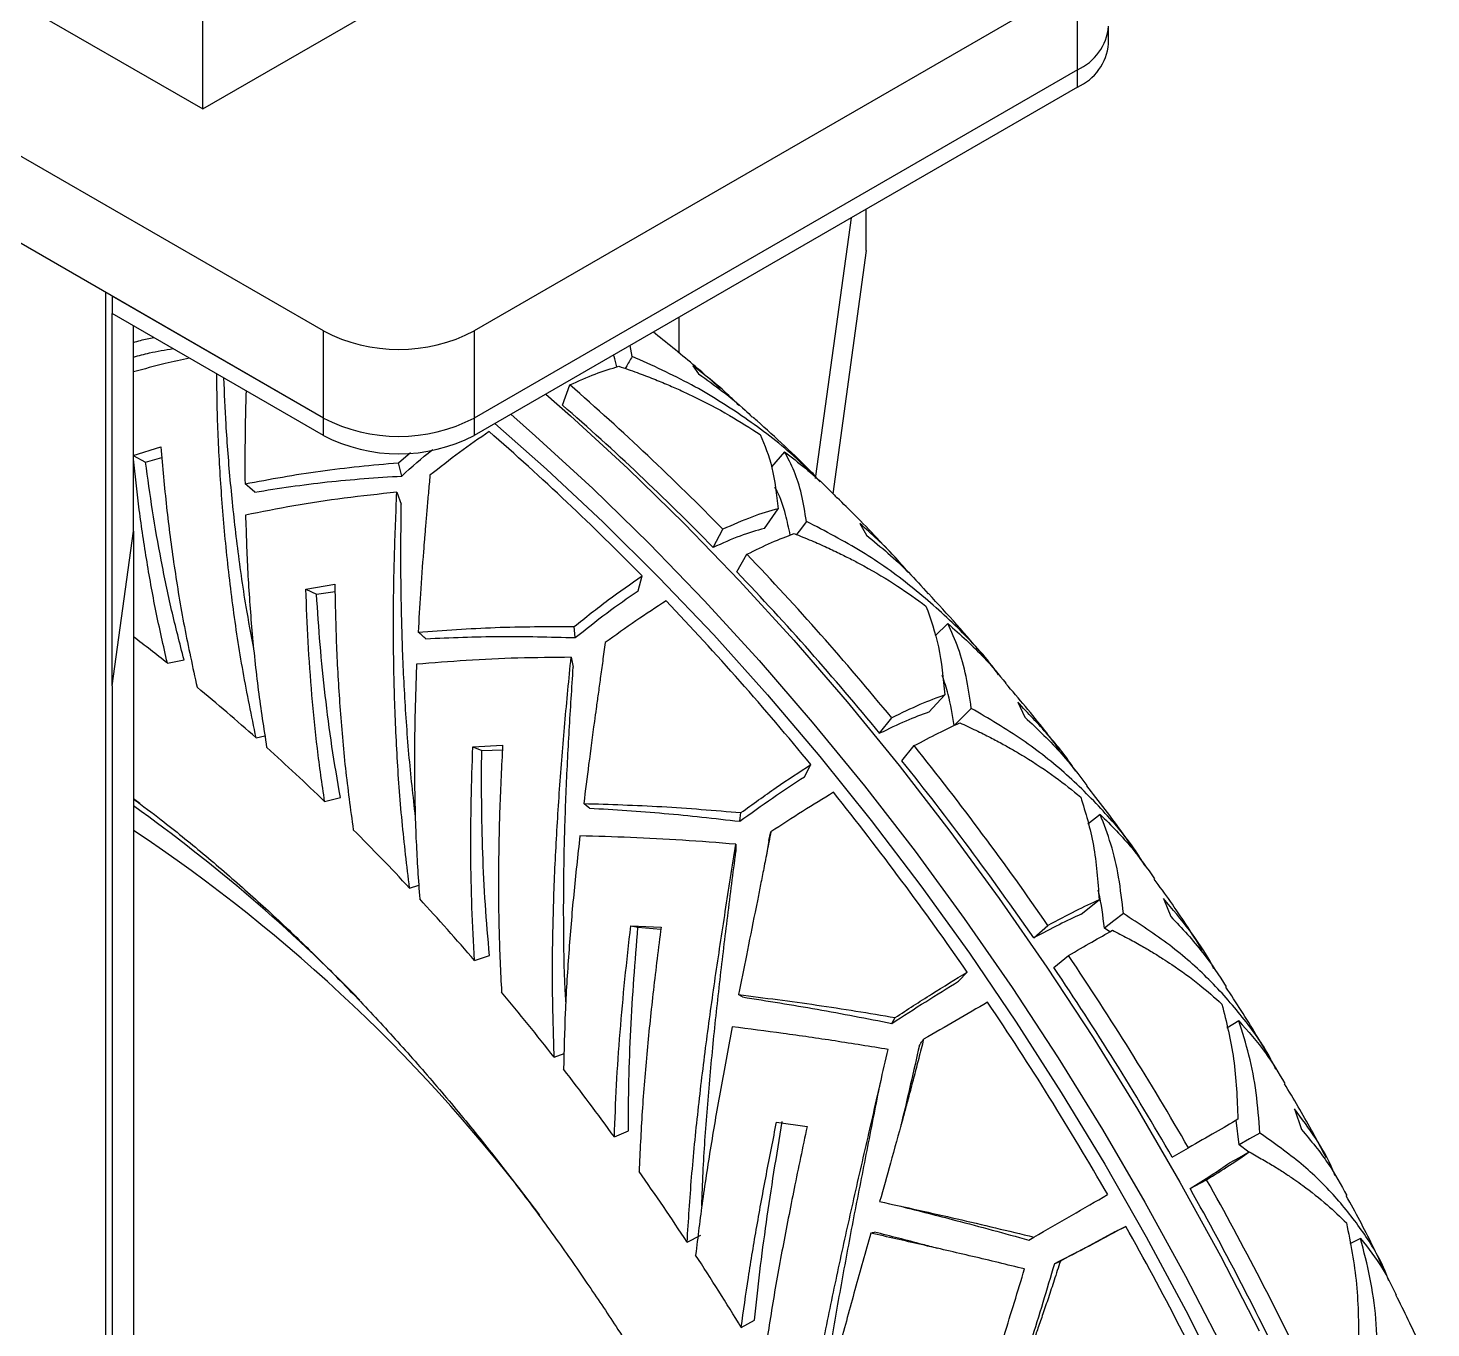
# Model space of a CAD drawing. Header units: millimetres. Extents: x 0 to 597, y 0 to 420.
# Drawn here: x 216.45 to 225.22, y 87.38 to 95.5 of the extents above; entities that cross this region are included whole.
import ezdxf

# ---------------------------------------------------------------- set-up
doc = ezdxf.new("R2010")
doc.units = ezdxf.units.MM

msp = doc.modelspace()

# ---------------------------------------------------------------- linework, layer by layer
at = {"color": 7, "linetype": 'Continuous', "lineweight": 25}
for p, q in [((217.5439, 94.9965), (217.5439, 99.3513)), ((218.2981, 93.6086), (212.0756, 97.2008)), ((214.4797, 96.7653), (217.5439, 94.9965)), ((217.5439, 94.9965), (220.608, 96.7653)), ((218.2981, 93.0642), (212.0756, 96.6564)), ((223.0122, 95.7856), (219.2409, 93.6086)), ((223.0122, 95.2413), (223.0122, 95.7856)), ((223.2074, 95.4045), (223.2074, 95.5134)), ((223.0122, 95.2413), (219.2409, 93.0642)), ((223.0122, 95.1324), (223.0122, 95.2413)), ((223.0122, 95.1324), (219.2409, 92.9553)), ((221.5978, 94.3159), (221.3751, 92.7013)), ((221.6922, 94.1111), (221.6922, 94.3704)), ((221.6922, 94.1111), (221.4825, 92.5907)), ((218.2981, 93.0642), (216.9782, 93.8262)), ((216.9782, 93.8262), (216.9782, 93.7173)), ((218.2981, 92.9553), (216.9782, 93.7173)), ((216.9782, 91.3897), (216.9782, 93.7173)), ((217.1115, 92.3564), (217.1115, 93.6403)), ((218.2981, 93.0642), (218.2981, 93.6086)), ((219.2409, 93.6086), (219.2409, 93.0642)), ((220.3613, 93.6021), (220.3749, 93.5921)), ((220.2289, 93.4493), (220.2155, 93.518)), ((220.6083, 93.391), (220.6445, 93.3397)), ((219.7923, 93.145), (219.839, 93.2711)), ((218.2981, 92.9553), (218.2981, 93.0642)), ((219.2409, 93.0642), (219.2409, 92.9553)), ((217.1089, 92.83), (217.2824, 92.8834)), ((217.1089, 92.83), (217.187, 92.7891)), ((217.187, 92.7891), (217.2886, 92.817)), ((218.767, 92.7849), (218.8423, 92.8492)), ((221.1812, 92.8529), (221.1003, 92.759)), ((218.7882, 92.7015), (218.767, 92.7849)), ((221.3738, 92.6918), (221.3731, 92.6869)), ((218.7575, 92.5998), (218.785, 92.5248)), ((221.0563, 92.3742), (221.142, 92.497)), ((216.9782, 91.3897), (217.1115, 92.3564)), ((217.1115, 92.3564), (217.1115, 84.5465)), ((220.7354, 92.2551), (220.7957, 92.3684)), ((221.6522, 92.4046), (221.6937, 92.3322)), ((220.8838, 92.1015), (220.9462, 92.2126)), ((218.1888, 91.9942), (218.3697, 92.0264)), ((220.2656, 91.9839), (220.2904, 92.0767)), ((218.1888, 91.9942), (218.2555, 91.9622)), ((218.2555, 91.9622), (218.371, 91.979)), ((219.8731, 91.6911), (219.8667, 91.7607)), ((222.2022, 91.7794), (222.1221, 91.703)), ((219.8469, 91.5681), (219.8603, 91.5066)), ((217.323, 91.5314), (217.4272, 91.5525)), ((216.9782, 91.3897), (216.9782, 83.5799)), ((222.0843, 91.2259), (222.1841, 91.3331)), ((222.6396, 91.2867), (222.6842, 91.1939)), ((221.7761, 91.0928), (221.8513, 91.1894)), ((217.8775, 91.0644), (217.9331, 91.0776)), ((219.2326, 91.0078), (219.4189, 91.019)), ((219.2326, 91.0078), (219.2883, 90.9862)), ((219.2883, 90.9862), (219.4176, 90.9899)), ((221.9149, 90.9216), (221.9921, 91.0157)), ((221.3063, 90.8216), (221.346, 90.8977)), ((218.306, 90.6665), (218.4045, 90.6926)), ((217.1498, 90.655), (217.1115, 90.6837)), ((220.9011, 90.5429), (220.9087, 90.5969)), ((223.1549, 90.5859), (223.0773, 90.5256)), ((220.8773, 90.3993), (220.8771, 90.3531)), ((221.0823, 90.4221), (221.0661, 90.3232)), ((218.8374, 90.1251), (218.8951, 90.1429)), ((223.0356, 89.9623), (223.1482, 90.0523)), ((223.5513, 90.0592), (223.5968, 89.9469)), ((220.22, 89.89), (220.4094, 89.8807)), ((220.22, 89.89), (220.2652, 89.8802)), ((220.2652, 89.8802), (220.408, 89.8687)), ((222.739, 89.8136), (222.828, 89.8918)), ((223.2141, 89.8515), (223.1811, 89.8751)), ((219.2436, 89.6726), (219.3366, 89.7046)), ((222.8654, 89.6281), (222.9563, 89.7037)), ((222.2691, 89.5424), (222.3227, 89.6001)), ((221.8523, 89.2792), (221.8729, 89.3161)), ((224.0207, 89.2957), (223.9475, 89.25)), ((219.7415, 89.0675), (219.803, 89.0917)), ((224.0233, 88.5207), (224.0055, 88.6735)), ((224.3697, 88.7459), (224.4138, 88.6155)), ((220.1176, 88.5693), (220.2054, 88.6076)), ((221.1318, 88.6624), (221.322, 88.6337)), ((223.6053, 88.4425), (223.7068, 88.501)), ((224.0836, 88.4734), (224.0233, 88.5207)), ((223.717, 88.2463), (223.8201, 88.302)), ((223.2472, 87.9751), (223.3148, 88.0103)), ((220.5723, 87.9121), (220.6576, 87.9543)), ((222.7082, 87.9247), (222.7403, 87.9431)), ((224.7829, 87.9339), (224.7157, 87.9011)), ((220.9108, 87.3779), (220.9941, 87.4232))]:
    msp.add_line(p, q, dxfattribs=at)
at = {"color": 8, "linetype": 'Continuous', "lineweight": 25}
for p, q in [((216.9391, 82.9406), (216.9391, 93.8487)), ((220.5218, 93.4697), (220.5218, 93.6948))]:
    msp.add_line(p, q, dxfattribs=at)
at = {"color": 7, "linetype": 'Continuous', "lineweight": 25, "flags": 128}
for points in [[(219.688, 93.2134), (219.8431, 93.0771), (220.2007, 92.7488), (220.5532, 92.4051), (220.8999, 92.0467), (221.2402, 91.6744), (221.5734, 91.2889), (221.8988, 90.8909), (222.2158, 90.4812), (222.5237, 90.0607), (222.822, 89.6302), (223.11, 89.1905), (223.3871, 88.7425), (223.6529, 88.2872), (223.9068, 87.8253), (224.1482, 87.3579)], [(219.4695, 93.0873), (219.6246, 92.951), (219.9822, 92.6227), (220.3347, 92.279), (220.6814, 91.9206), (221.0218, 91.5483), (221.355, 91.1628), (221.6804, 90.7648), (221.9973, 90.3551), (222.3053, 89.9346), (222.6035, 89.5041), (222.8915, 89.0644), (223.1686, 88.6164), (223.4344, 88.161), (223.6883, 87.6992), (223.9297, 87.2317)], [(219.3698, 93.0297), (219.6942, 92.744), (220.0477, 92.4136), (220.396, 92.068), (220.7384, 91.708), (221.0741, 91.3343), (221.4024, 90.9476), (221.7228, 90.5487), (222.0345, 90.1384), (222.3369, 89.7175), (222.6295, 89.2869), (222.9117, 88.8474), (223.1828, 88.4), (223.4423, 87.9455), (223.6897, 87.4849), (223.9245, 87.019)], [(217.8695, 92.6012), (217.8389, 92.6271), (217.8083, 92.653)], [(221.3184, 92.4175), (221.272, 92.3562), (221.2564, 92.3356)], [(222.3487, 91.2488), (222.2956, 91.1951), (222.2424, 91.1413)], [(219.9627, 90.6251), (219.9443, 90.6395), (219.9259, 90.6538)], [(221.0823, 90.4221), (221.089, 90.4495), (221.0957, 90.4769)], [(223.2999, 89.9658), (223.2405, 89.9204), (223.1811, 89.8751)], [(220.9196, 89.4444), (220.9068, 89.4519), (220.894, 89.4593)], [(224.1533, 88.5934), (224.0883, 88.557), (224.0233, 88.5207)], [(223.9637, 88.4076), (224.0253, 88.4414), (224.0869, 88.4753)], [(221.7205, 87.9678), (221.7323, 87.9713), (221.744, 87.9747)], [(222.8681, 87.7751), (222.887, 87.7843), (222.906, 87.7935)]]:
    msp.add_lwpolyline(points, dxfattribs=at)
at = {"color": 7, "linetype": 'Continuous', "lineweight": 25}
for centre, radius, start, end in [((222.8738, 95.5467), 0.3353, 294.37522, 354.30465), ((222.8738, 95.4378), 0.3353, 294.37522, 354.30465), ((218.7695, 94.5183), 1.0247, 242.60899, 297.39101), ((209.1609, 80.9965), 16.2692, 44.3456, 48.9789), ((209.2698, 81.0489), 16.0324, 44.34438, 48.97952), ((218.7695, 93.974), 1.0247, 242.60899, 297.39101), ((208.6557, 80.7048), 16.2692, 44.3456, 48.9789), ((218.7695, 93.8651), 1.0247, 242.60899, 297.39101), ((207.7559, 79.6337), 18.2267, 39.34544, 43.6408), ((207.878, 79.6987), 17.9717, 39.34583, 43.64037), ((207.2506, 79.342), 18.2267, 39.34544, 43.6408), ((209.6225, 81.8466), 12.3731, 51.51158, 52.75221), ((209.063, 81.1651), 13.2548, 48.31761, 50.41695), ((208.4957, 80.5325), 14.1046, 45.92948, 47.94423), ((206.6591, 78.7387), 19.6424, 34.59738, 38.68397), ((206.7975, 78.8174), 19.3662, 34.59742, 38.68355), ((206.1538, 78.447), 19.6424, 34.59738, 38.68397), ((210.9637, 82.0374), 10.5725, 44.32677, 54.44436), ((211.3765, 81.8874), 10.3358, 36.8087, 56.29788), ((207.7814, 79.8068), 15.1229, 43.02373, 44.94681), ((207.2574, 79.3209), 15.8375, 40.81521, 42.68005), ((206.0577, 78.3232), 20.3735, 29.97073, 33.95834), ((206.2091, 78.4108), 20.0814, 29.97023, 33.95852), ((206.6637, 78.816), 16.6169, 38.09244, 39.8984), ((205.5524, 78.0315), 20.3735, 29.97073, 33.95834), ((206.3032, 78.5343), 17.0745, 35.99513, 37.76985), ((205.9215, 78.2598), 17.5447, 33.378, 35.12022), ((206.2652, 78.4374), 20.0195, 25.3418, 29.33851), ((206.1148, 78.3507), 20.3102, 25.34191, 29.33811), ((205.6095, 78.059), 20.3102, 25.34191, 29.33811), ((205.721, 78.1285), 17.7843, 31.33815, 33.06376)]:
    msp.add_arc(centre, radius, start, end, dxfattribs=at)
for points, knots in [([(220.7804, 93.2483), (220.7285, 93.2948), (220.5946, 93.4144), (220.4577, 93.5238), (220.3738, 93.5907)], [0, 0, 0, 0, 0.387835, 1, 1, 1, 1]), ([(217.1115, 93.5371), (217.1258, 93.5415), (217.1666, 93.5538), (217.2101, 93.5619), (217.2384, 93.5671)], [0, 0, 0, 0, 0.351357, 1, 1, 1, 1]), ([(217.1115, 93.4453), (217.1444, 93.4544), (217.2238, 93.4762), (217.3085, 93.4899), (217.3582, 93.4979)], [0, 0, 0, 0, 0.413962, 1, 1, 1, 1]), ([(217.4619, 93.438), (217.4108, 93.4275), (217.2913, 93.4029), (217.177, 93.3705), (217.1115, 93.352)], [0, 0, 0, 0, 0.4275755, 1, 1, 1, 1]), ([(220.1326, 93.3834), (220.128, 93.4066), (220.1225, 93.434), (220.1136, 93.4551), (220.1122, 93.4583)], [0, 0, 0, 0, 0.847003, 1, 1, 1, 1]), ([(220.2289, 93.4493), (220.2158, 93.4266), (220.2013, 93.4014), (220.1868, 93.3762), (220.1854, 93.3738)], [0, 0, 0, 0, 0.902799, 1, 1, 1, 1]), ([(221.4045, 92.6661), (221.3496, 92.7211), (221.2045, 92.8664), (220.9354, 93.0696), (220.601, 93.2815), (220.3542, 93.3928), (220.2289, 93.4493)], [0, 0, 0, 0, 0.1664525, 0.4396099, 0.7153809, 1, 1, 1, 1]), ([(217.8775, 91.0644), (217.8491, 91.2025), (217.7923, 91.4794), (217.7298, 91.8959), (217.6825, 92.3068), (217.6517, 92.7075), (217.6349, 93.0546), (217.6329, 93.2583), (217.6321, 93.3398)], [0, 0, 0, 0, 0.1767049, 0.3544432, 0.5312387, 0.705896, 0.8822297, 1, 1, 1, 1]), ([(219.839, 93.2711), (219.893, 93.2952), (220.0007, 93.3436), (220.0972, 93.3729), (220.1454, 93.3876)], [0, 0, 0, 0, 0.500352, 1, 1, 1, 1]), ([(220.1454, 93.3876), (220.1837, 93.3747), (220.2569, 93.3499), (220.3599, 93.3106), (220.452, 93.2727), (220.5337, 93.2366), (220.663, 93.1758), (220.8309, 93.0881), (220.9663, 93.0012), (221.03, 92.9603)], [0, 0, 0, 0, 0.120104, 0.230139, 0.330171, 0.420244, 0.5004, 0.764717, 1, 1, 1, 1]), ([(220.8963, 93.1432), (220.8803, 93.1594), (220.7913, 93.2492), (220.6908, 93.3271), (220.6083, 93.391)], [0, 0, 0, 0, 0.180342, 1, 1, 1, 1]), ([(220.6445, 93.3397), (220.7449, 93.268), (220.8623, 93.1841), (220.9648, 93.0846), (220.9797, 93.0701)], [0, 0, 0, 0, 0.854652, 1, 1, 1, 1]), ([(217.8635, 91.6235), (217.8471, 91.7101), (217.8057, 91.9289), (217.7579, 92.2751), (217.7164, 92.6574), (217.6892, 93.007), (217.6801, 93.2189), (217.6759, 93.3145)], [0, 0, 0, 0, 0.147083, 0.371572, 0.593069, 0.816406, 1, 1, 1, 1]), ([(217.8149, 93.2343), (217.8147, 93.228), (217.8136, 93.197), (217.8107, 93.0824), (217.8073, 92.8969), (217.808, 92.731), (217.8083, 92.653)], [0, 0, 0, 0, 0.03396, 0.167521, 0.607968, 1, 1, 1, 1]), ([(221.3795, 92.6968), (221.3707, 92.7056), (221.2493, 92.8268), (221.1164, 92.9525), (220.9905, 93.0632), (220.981, 93.0715)], [0, 0, 0, 0, 0.06762, 0.930138, 1, 1, 1, 1]), ([(219.3338, 92.9794), (219.2726, 92.9371), (219.1503, 92.8526), (219.0264, 92.7548), (218.9645, 92.7059)], [0, 0, 0, 0, 0.500383, 1, 1, 1, 1]), ([(217.2824, 92.8834), (217.2931, 92.7586), (217.3142, 92.514), (217.3639, 92.137), (217.4258, 91.7598), (217.4812, 91.507), (217.5089, 91.3807)], [0, 0, 0, 0, 0.255317, 0.500298, 0.750158, 1, 1, 1, 1]), ([(221.03, 92.9603), (221.0569, 92.8952), (221.1107, 92.7648), (221.1316, 92.5863), (221.142, 92.497)], [0, 0, 0, 0, 0.499575, 1, 1, 1, 1]), ([(217.323, 91.5314), (217.2982, 91.6403), (217.2487, 91.8581), (217.1907, 92.1855), (217.1437, 92.5032), (217.122, 92.7082), (217.1115, 92.8068)], [0, 0, 0, 0, 0.254514, 0.509001, 0.763778, 1, 1, 1, 1]), ([(218.7882, 92.7015), (218.8508, 92.7583), (218.9156, 92.8169), (218.981, 92.8661), (218.9831, 92.8677)], [0, 0, 0, 0, 0.967143, 1, 1, 1, 1]), ([(221.3184, 92.4175), (221.309, 92.4754), (221.2903, 92.59), (221.2445, 92.7347), (221.2022, 92.8137), (221.1812, 92.8529)], [0, 0, 0, 0, 0.339377, 0.672328, 1, 1, 1, 1]), ([(221.1812, 92.8529), (221.2691, 92.7849), (221.3855, 92.6949), (221.4854, 92.5895), (221.5098, 92.5638)], [0, 0, 0, 0, 0.7554308, 1, 1, 1, 1]), ([(217.4272, 91.5525), (217.4004, 91.6563), (217.347, 91.8637), (217.2827, 92.1756), (217.228, 92.4855), (217.2007, 92.6879), (217.187, 92.7891)], [0, 0, 0, 0, 0.250006, 0.499999, 0.75018, 1, 1, 1, 1]), ([(217.8083, 92.653), (217.9641, 92.6818), (218.2759, 92.7396), (218.6032, 92.7698), (218.767, 92.7849)], [0, 0, 0, 0, 0.499574, 1, 1, 1, 1]), ([(218.9645, 92.7059), (218.9612, 92.6689), (218.9548, 92.5981), (218.9457, 92.4942), (218.9376, 92.3984), (218.9304, 92.3111), (218.9192, 92.1692), (218.9051, 91.9763), (218.8953, 91.8057), (218.8906, 91.7253)], [0, 0, 0, 0, 0.120104, 0.230139, 0.330171, 0.420244, 0.5004, 0.764726, 1, 1, 1, 1]), ([(217.8695, 92.6012), (218.019, 92.6244), (218.318, 92.6709), (218.6314, 92.6913), (218.7882, 92.7015)], [0, 0, 0, 0, 0.500011, 1, 1, 1, 1]), ([(221.217, 92.332), (221.2078, 92.3758), (221.1868, 92.475), (221.1536, 92.5733), (221.1262, 92.6234), (221.121, 92.6329)], [0, 0, 0, 0, 0.390502, 0.884893, 1, 1, 1, 1]), ([(218.7575, 92.5998), (218.6475, 92.5885), (218.4297, 92.5659), (218.1133, 92.5172), (217.9117, 92.4774), (217.8116, 92.4577)], [0, 0, 0, 0, 0.339381, 0.672331, 1, 1, 1, 1]), ([(218.8374, 90.1251), (218.8206, 90.2644), (218.7869, 90.5439), (218.7565, 90.9671), (218.7392, 91.3869), (218.735, 91.7996), (218.7409, 92.2076), (218.7519, 92.4677), (218.7575, 92.5998)], [0, 0, 0, 0, 0.16604, 0.333056, 0.499181, 0.663302, 0.828993, 1, 1, 1, 1]), ([(221.8941, 92.1694), (221.8041, 92.2664), (221.6784, 92.4019), (221.5483, 92.5291), (221.5113, 92.5652)], [0, 0, 0, 0, 0.715812, 1, 1, 1, 1]), ([(217.8116, 92.4577), (217.8155, 92.3385), (217.8232, 92.1007), (217.8499, 91.7335), (217.8876, 91.3671), (217.9252, 91.1241), (217.9437, 91.0051)], [0, 0, 0, 0, 0.250635, 0.50017, 0.755307, 1, 1, 1, 1]), ([(218.8743, 90.5687), (218.8597, 90.7001), (218.8302, 90.9663), (218.8034, 91.3647), (218.7875, 91.7597), (218.7815, 92.1499), (218.7838, 92.3986), (218.785, 92.5248)], [0, 0, 0, 0, 0.195838, 0.396537, 0.59456, 0.794226, 1, 1, 1, 1]), ([(221.142, 92.497), (221.0883, 92.4817), (220.9804, 92.4511), (220.8574, 92.396), (220.7957, 92.3684)], [0, 0, 0, 0, 0.49825, 1, 1, 1, 1]), ([(221.0563, 92.3742), (221.0064, 92.36), (220.9065, 92.3317), (220.7925, 92.2807), (220.7354, 92.2551)], [0, 0, 0, 0, 0.49867, 1, 1, 1, 1]), ([(222.52, 91.4581), (222.5105, 91.4715), (222.4307, 91.5839), (222.2499, 91.7716), (221.9756, 92.017), (221.667, 92.236), (221.4358, 92.3564), (221.3184, 92.4175)], [0, 0, 0, 0, 0.032397, 0.273415, 0.511517, 0.751907, 1, 1, 1, 1]), ([(221.9544, 92.1012), (221.9259, 92.1347), (221.8335, 92.243), (221.7262, 92.3386), (221.6522, 92.4046)], [0, 0, 0, 0, 0.3092325, 1, 1, 1, 1]), ([(220.9462, 92.2126), (220.9988, 92.2383), (221.104, 92.2895), (221.1955, 92.3243), (221.2413, 92.3417)], [0, 0, 0, 0, 0.500355, 1, 1, 1, 1]), ([(221.2413, 92.3417), (221.2775, 92.3272), (221.3471, 92.2995), (221.4442, 92.2565), (221.5308, 92.2154), (221.6072, 92.1768), (221.7279, 92.1122), (221.8835, 92.0201), (222.0071, 91.9309), (222.0653, 91.8888)], [0, 0, 0, 0, 0.120103, 0.230137, 0.330168, 0.420242, 0.500396, 0.764717, 1, 1, 1, 1]), ([(221.6937, 92.3322), (221.7841, 92.2574), (221.9222, 92.1432), (222.0391, 92.0105), (222.0795, 91.9647)], [0, 0, 0, 0, 0.654723, 1, 1, 1, 1]), ([(218.3697, 92.0264), (218.3723, 91.8975), (218.3773, 91.6449), (218.3998, 91.2588), (218.4329, 90.8743), (218.4676, 90.6183), (218.4849, 90.4903)], [0, 0, 0, 0, 0.255317, 0.500296, 0.750158, 1, 1, 1, 1]), ([(219.8667, 91.7607), (219.9375, 91.8174), (220.0797, 91.9311), (220.22, 92.0281), (220.2904, 92.0767)], [0, 0, 0, 0, 0.49825, 1, 1, 1, 1]), ([(218.306, 90.6665), (218.2902, 90.7769), (218.2584, 90.9979), (218.2254, 91.3319), (218.2011, 91.6653), (218.1929, 91.8846), (218.1888, 91.9942)], [0, 0, 0, 0, 0.249913, 0.499812, 0.74999, 1, 1, 1, 1]), ([(218.4045, 90.6926), (218.3861, 90.7983), (218.3494, 91.0097), (218.3087, 91.3292), (218.2763, 91.6478), (218.2624, 91.8575), (218.2555, 91.9622)], [0, 0, 0, 0, 0.250003, 0.499996, 0.750183, 1, 1, 1, 1]), ([(219.8731, 91.6911), (219.9388, 91.7437), (220.0705, 91.849), (220.2004, 91.9388), (220.2656, 91.9839)], [0, 0, 0, 0, 0.498684, 1, 1, 1, 1]), ([(220.4409, 91.9209), (220.3784, 91.8801), (220.2535, 91.7985), (220.1247, 91.7061), (220.0603, 91.66)], [0, 0, 0, 0, 0.5003856, 1, 1, 1, 1]), ([(222.4486, 91.5489), (222.4429, 91.5559), (222.3249, 91.7011), (222.2001, 91.837), (222.0813, 91.9664)], [0, 0, 0, 0, 0.04826, 1, 1, 1, 1]), ([(222.0653, 91.8888), (222.0945, 91.8071), (222.1531, 91.6434), (222.1738, 91.4366), (222.1841, 91.3331)], [0, 0, 0, 0, 0.499575, 1, 1, 1, 1]), ([(218.8906, 91.7253), (219.0506, 91.737), (219.3708, 91.7604), (219.7013, 91.7606), (219.8667, 91.7607)], [0, 0, 0, 0, 0.499575, 1, 1, 1, 1]), ([(222.3487, 91.2488), (222.3391, 91.3165), (222.3201, 91.4507), (222.2711, 91.6273), (222.225, 91.729), (222.2022, 91.7794)], [0, 0, 0, 0, 0.339378, 0.672334, 1, 1, 1, 1]), ([(222.2022, 91.7794), (222.2804, 91.71), (222.4116, 91.5938), (222.5203, 91.4602), (222.5641, 91.4063)], [0, 0, 0, 0, 0.596439, 1, 1, 1, 1]), ([(218.9393, 91.6843), (218.9312, 91.6911), (218.915, 91.7048), (218.8988, 91.7185), (218.8906, 91.7253)], [0, 0, 0, 0, 0.499996, 1, 1, 1, 1]), ([(218.9393, 91.6843), (219.0926, 91.6909), (219.399, 91.7041), (219.7151, 91.6954), (219.8731, 91.6911)], [0, 0, 0, 0, 0.500016, 1, 1, 1, 1]), ([(220.0603, 91.66), (220.055, 91.6215), (220.0449, 91.5478), (220.03, 91.4401), (220.0164, 91.3412), (220.004, 91.2513), (219.9841, 91.1055), (219.9577, 90.9084), (219.9361, 90.7353), (219.9259, 90.6538)], [0, 0, 0, 0, 0.120103, 0.230137, 0.330168, 0.420242, 0.500396, 0.764726, 1, 1, 1, 1]), ([(219.8469, 91.5681), (219.7357, 91.5671), (219.5152, 91.5652), (219.1919, 91.5498), (218.9841, 91.5332), (218.881, 91.525)], [0, 0, 0, 0, 0.339377, 0.672328, 1, 1, 1, 1]), ([(219.7415, 89.0675), (219.7371, 89.2056), (219.7282, 89.4827), (219.7328, 89.9056), (219.7482, 90.3277), (219.7739, 90.7459), (219.8073, 91.1624), (219.8336, 91.4315), (219.8469, 91.5681)], [0, 0, 0, 0, 0.166041, 0.333057, 0.499184, 0.663302, 0.828996, 1, 1, 1, 1]), ([(218.881, 91.525), (218.8766, 91.4033), (218.8679, 91.1604), (218.8668, 90.7886), (218.8753, 90.4195), (218.8922, 90.1763), (218.9004, 90.0572)], [0, 0, 0, 0, 0.250632, 0.500165, 0.755313, 1, 1, 1, 1]), ([(219.8143, 89.4146), (219.8126, 89.4443), (219.803, 89.6082), (219.7994, 89.9107), (219.8017, 90.3163), (219.8147, 90.718), (219.8346, 91.1175), (219.8516, 91.3756), (219.8603, 91.5066)], [0, 0, 0, 0, 0.042496, 0.234701, 0.425698, 0.614156, 0.804174, 1, 1, 1, 1]), ([(222.2424, 91.1413), (222.2313, 91.2082), (222.2128, 91.3195), (222.1806, 91.4156), (222.1678, 91.4539)], [0, 0, 0, 0, 0.601239, 1, 1, 1, 1]), ([(222.9038, 90.9851), (222.8723, 91.0273), (222.7633, 91.1732), (222.6465, 91.3091), (222.5634, 91.4057)], [0, 0, 0, 0, 0.289102, 1, 1, 1, 1]), ([(222.1841, 91.3331), (222.1333, 91.3145), (222.0315, 91.2772), (221.9115, 91.2187), (221.8513, 91.1894)], [0, 0, 0, 0, 0.498246, 1, 1, 1, 1]), ([(222.0843, 91.2259), (222.0373, 91.2087), (221.943, 91.1741), (221.8318, 91.1199), (221.7761, 91.0928)], [0, 0, 0, 0, 0.498671, 1, 1, 1, 1]), ([(223.4358, 90.2628), (223.4234, 90.2837), (223.3532, 90.4013), (223.1917, 90.5941), (222.9497, 90.838), (222.6712, 91.0595), (222.4574, 91.185), (222.3487, 91.2488)], [0, 0, 0, 0, 0.050895, 0.287298, 0.520854, 0.756647, 1, 1, 1, 1]), ([(223.0004, 90.856), (222.9987, 90.8587), (222.949, 90.9394), (222.8317, 91.0858), (222.7036, 91.2198), (222.6396, 91.2867)], [0, 0, 0, 0, 0.017251, 0.508766, 1, 1, 1, 1]), ([(221.9921, 91.0157), (222.0435, 91.0429), (222.1462, 91.0973), (222.2332, 91.1382), (222.2766, 91.1586)], [0, 0, 0, 0, 0.5003542, 1, 1, 1, 1]), ([(222.2766, 91.1586), (222.3107, 91.1432), (222.3758, 91.1135), (222.4663, 91.0681), (222.5467, 91.0253), (222.6173, 90.9854), (222.7283, 90.919), (222.8703, 90.8254), (222.9812, 90.7363), (223.0334, 90.6944)], [0, 0, 0, 0, 0.120104, 0.230137, 0.33017, 0.42024, 0.500398, 0.764723, 1, 1, 1, 1]), ([(222.6842, 91.1939), (222.7643, 91.1186), (222.9062, 90.985), (223.0217, 90.8325), (223.0721, 90.766)], [0, 0, 0, 0, 0.56387, 1, 1, 1, 1]), ([(219.2436, 89.6726), (219.2374, 89.7828), (219.2248, 90.0031), (219.2192, 90.3381), (219.2209, 90.674), (219.2287, 90.8966), (219.2326, 91.0078)], [0, 0, 0, 0, 0.249919, 0.499811, 0.749984, 1, 1, 1, 1]), ([(219.3366, 89.7046), (219.3273, 89.8104), (219.3088, 90.0222), (219.294, 90.3438), (219.2864, 90.6661), (219.2876, 90.8796), (219.2883, 90.9862)], [0, 0, 0, 0, 0.250001, 0.500006, 0.750176, 1, 1, 1, 1]), ([(219.4189, 91.019), (219.4123, 90.8879), (219.3993, 90.6311), (219.3918, 90.2421), (219.3936, 89.8567), (219.4058, 89.6019), (219.412, 89.4746)], [0, 0, 0, 0, 0.255318, 0.500302, 0.750163, 1, 1, 1, 1]), ([(220.9087, 90.5969), (220.9826, 90.6502), (221.1308, 90.7572), (221.2741, 90.8508), (221.346, 90.8977)], [0, 0, 0, 0, 0.498246, 1, 1, 1, 1]), ([(220.9011, 90.5429), (220.9696, 90.5923), (221.1069, 90.6915), (221.2397, 90.7781), (221.3063, 90.8216)], [0, 0, 0, 0, 0.498685, 1, 1, 1, 1]), ([(221.4868, 90.724), (221.4231, 90.6848), (221.2958, 90.6064), (221.1624, 90.52), (221.0957, 90.4769)], [0, 0, 0, 0, 0.500385, 1, 1, 1, 1]), ([(223.0334, 90.6944), (223.0631, 90.5968), (223.1227, 90.4014), (223.1397, 90.1688), (223.1482, 90.0523)], [0, 0, 0, 0, 0.499576, 1, 1, 1, 1]), ([(223.3951, 90.3239), (223.3629, 90.3713), (223.2597, 90.5232), (223.1477, 90.6664), (223.0706, 90.7649)], [0, 0, 0, 0, 0.311729, 1, 1, 1, 1]), ([(217.1115, 90.6822), (217.1693, 90.6391), (217.3147, 90.5305), (217.5473, 90.3413), (217.8085, 90.1166), (218.0678, 89.8787), (218.3244, 89.6289), (218.5773, 89.3678), (218.8259, 89.0962), (219.0692, 88.8152), (219.306, 88.5263), (219.5347, 88.2316), (219.7525, 87.9356), (219.9537, 87.6474), (220.1228, 87.3931), (220.269, 87.1641), (220.4078, 86.9392), (220.5023, 86.7776), (220.5535, 86.6901)], [0, 0, 0, 0, 0.04561, 0.114877, 0.184231, 0.253649, 0.323098, 0.392531, 0.461888, 0.531076, 0.599941, 0.668207, 0.735287, 0.799666, 0.858205, 0.899688, 0.94565, 1, 1, 1, 1]), ([(219.9259, 90.6538), (220.0883, 90.6489), (220.4132, 90.6389), (220.7435, 90.6109), (220.9087, 90.5969)], [0, 0, 0, 0, 0.499575, 1, 1, 1, 1]), ([(219.9627, 90.6251), (220.1179, 90.6157), (220.4282, 90.5968), (220.7435, 90.5609), (220.9011, 90.5429)], [0, 0, 0, 0, 0.500016, 1, 1, 1, 1]), ([(223.2999, 89.9658), (223.2913, 90.0426), (223.2742, 90.1949), (223.2256, 90.4016), (223.1783, 90.5248), (223.1549, 90.5859)], [0, 0, 0, 0, 0.33938, 0.672333, 1, 1, 1, 1]), ([(223.1549, 90.5859), (223.2232, 90.5175), (223.3494, 90.3913), (223.449, 90.2486), (223.4947, 90.1832)], [0, 0, 0, 0, 0.541865, 1, 1, 1, 1]), ([(219.902, 90.4515), (219.8885, 90.3291), (219.8617, 90.0849), (219.8307, 89.7144), (219.8079, 89.3486), (219.8027, 89.1094), (219.8001, 88.9923)], [0, 0, 0, 0, 0.250638, 0.500163, 0.755314, 1, 1, 1, 1]), ([(220.8773, 90.3993), (220.7658, 90.4083), (220.545, 90.4259), (220.2184, 90.4423), (220.0069, 90.4484), (219.902, 90.4515)], [0, 0, 0, 0, 0.339378, 0.672334, 1, 1, 1, 1]), ([(221.0957, 90.4769), (221.0882, 90.4374), (221.0737, 90.3617), (221.0522, 90.2518), (221.0323, 90.1511), (221.0141, 90.0598), (220.9845, 89.9123), (220.9445, 89.7137), (220.9102, 89.5408), (220.894, 89.4593)], [0, 0, 0, 0, 0.120103, 0.230137, 0.33017, 0.42024, 0.500398, 0.764732, 1, 1, 1, 1]), ([(220.5723, 87.9121), (220.5809, 88.0467), (220.598, 88.3166), (220.6396, 88.7322), (220.69, 89.1498), (220.748, 89.567), (220.8115, 89.9859), (220.8551, 90.2601), (220.8773, 90.3993)], [0, 0, 0, 0, 0.166038, 0.333059, 0.499181, 0.663302, 0.828994, 1, 1, 1, 1]), ([(220.6644, 88.1376), (220.6667, 88.2072), (220.6732, 88.408), (220.6977, 88.7478), (220.7338, 89.1506), (220.7777, 89.5525), (220.8264, 89.9555), (220.8601, 90.2193), (220.8771, 90.3531)], [0, 0, 0, 0, 0.096205, 0.277623, 0.457911, 0.635796, 0.815155, 1, 1, 1, 1]), ([(223.7945, 89.7361), (223.7604, 89.7906), (223.6649, 89.9435), (223.5602, 90.0886), (223.4929, 90.182)], [0, 0, 0, 0, 0.356774, 1, 1, 1, 1]), ([(223.1811, 89.8751), (223.1722, 89.9515), (223.1626, 90.0338), (223.1432, 90.1075), (223.1418, 90.1127)], [0, 0, 0, 0, 0.929299, 1, 1, 1, 1]), ([(223.1482, 90.0523), (223.1003, 90.03), (223.004, 89.9852), (222.8868, 89.923), (222.828, 89.8918)], [0, 0, 0, 0, 0.498247, 1, 1, 1, 1]), ([(223.8651, 89.6214), (223.8601, 89.6312), (223.8176, 89.7157), (223.7161, 89.864), (223.6062, 89.9941), (223.5513, 90.0592)], [0, 0, 0, 0, 0.061701, 0.530985, 1, 1, 1, 1]), ([(223.0356, 89.9623), (222.9911, 89.9416), (222.9019, 89.9001), (222.7934, 89.8425), (222.739, 89.8136)], [0, 0, 0, 0, 0.498671, 1, 1, 1, 1]), ([(224.2532, 88.9914), (224.2415, 89.0154), (224.1851, 89.1315), (224.0479, 89.3207), (223.8399, 89.5569), (223.5937, 89.7746), (223.3988, 89.9014), (223.2999, 89.9658)], [0, 0, 0, 0, 0.061003, 0.294891, 0.525958, 0.75924, 1, 1, 1, 1]), ([(223.5968, 89.9469), (223.6662, 89.8733), (223.7963, 89.7353), (223.8965, 89.5801), (223.9433, 89.5076)], [0, 0, 0, 0, 0.532892, 1, 1, 1, 1]), ([(220.1176, 88.5693), (220.1214, 88.6772), (220.1292, 88.893), (220.1526, 89.2235), (220.1824, 89.5564), (220.2075, 89.7788), (220.22, 89.89)], [0, 0, 0, 0, 0.249915, 0.499815, 0.749981, 1, 1, 1, 1]), ([(220.2054, 88.6076), (220.2058, 88.7118), (220.2066, 88.9202), (220.2195, 89.2387), (220.2386, 89.5593), (220.2563, 89.7733), (220.2652, 89.8802)], [0, 0, 0, 0, 0.249999, 0.499999, 0.750181, 1, 1, 1, 1]), ([(220.4094, 89.8807), (220.3928, 89.7495), (220.3603, 89.4925), (220.3207, 89.1068), (220.2891, 88.7268), (220.2778, 88.4777), (220.2721, 88.3531)], [0, 0, 0, 0, 0.255318, 0.500297, 0.750155, 1, 1, 1, 1]), ([(222.9563, 89.7037), (223.0066, 89.7326), (223.1072, 89.7904), (223.19, 89.8378), (223.2314, 89.8614)], [0, 0, 0, 0, 0.500357, 1, 1, 1, 1]), ([(223.2314, 89.8614), (223.2629, 89.8454), (223.3232, 89.8149), (223.4064, 89.7688), (223.4799, 89.7256), (223.5442, 89.6855), (223.6448, 89.6194), (223.7723, 89.5272), (223.8696, 89.4408), (223.9154, 89.4001)], [0, 0, 0, 0, 0.120103, 0.230137, 0.330177, 0.420248, 0.500398, 0.764722, 1, 1, 1, 1]), ([(221.8729, 89.3161), (221.9495, 89.3657), (222.1033, 89.4653), (222.2494, 89.5551), (222.3227, 89.6001)], [0, 0, 0, 0, 0.498247, 1, 1, 1, 1]), ([(221.8523, 89.2792), (221.9234, 89.3252), (222.0659, 89.4175), (222.2013, 89.5007), (222.2691, 89.5424)], [0, 0, 0, 0, 0.498685, 1, 1, 1, 1]), ([(224.224, 89.0452), (224.1927, 89.1006), (224.1037, 89.2577), (224.0049, 89.4084), (223.9408, 89.506)], [0, 0, 0, 0, 0.352519, 1, 1, 1, 1]), ([(220.894, 89.4593), (221.0569, 89.4386), (221.3828, 89.397), (221.7094, 89.3431), (221.8729, 89.3161)], [0, 0, 0, 0, 0.499576, 1, 1, 1, 1]), ([(220.9196, 89.4444), (221.0749, 89.4198), (221.3856, 89.3706), (221.6968, 89.3097), (221.8523, 89.2792)], [0, 0, 0, 0, 0.500015, 1, 1, 1, 1]), ([(222.451, 89.412), (222.3862, 89.3744), (222.2567, 89.2994), (222.1192, 89.2196), (222.0505, 89.1797)], [0, 0, 0, 0, 0.500388, 1, 1, 1, 1]), ([(223.9154, 89.4001), (223.9438, 89.2879), (224.0007, 89.0632), (224.0107, 88.8074), (224.0157, 88.6794)], [0, 0, 0, 0, 0.499575, 1, 1, 1, 1]), ([(224.1533, 88.5934), (224.1468, 88.6785), (224.1341, 88.8469), (224.0895, 89.0812), (224.0435, 89.2246), (224.0207, 89.2957)], [0, 0, 0, 0, 0.3393798, 0.6723293, 1, 1, 1, 1]), ([(224.0207, 89.2957), (224.0789, 89.2303), (224.189, 89.1065), (224.2704, 88.9686), (224.3088, 88.9037)], [0, 0, 0, 0, 0.528745, 1, 1, 1, 1]), ([(220.8547, 89.258), (220.8316, 89.1368), (220.7854, 88.895), (220.7228, 88.5317), (220.6672, 88.1754), (220.6391, 87.9442), (220.6254, 87.8311)], [0, 0, 0, 0, 0.2506343, 0.5001741, 0.7553088, 1, 1, 1, 1]), ([(221.8284, 89.1163), (221.7179, 89.1343), (221.4991, 89.1701), (221.1729, 89.2166), (220.9602, 89.2443), (220.8547, 89.258)], [0, 0, 0, 0, 0.33938, 0.672333, 1, 1, 1, 1]), ([(221.3136, 86.6815), (221.3354, 86.8102), (221.3793, 87.0683), (221.4592, 87.4697), (221.5461, 87.8762), (221.6383, 88.286), (221.734, 88.701), (221.7966, 88.9764), (221.8284, 89.1163)], [0, 0, 0, 0, 0.166042, 0.333058, 0.499182, 0.663302, 0.828995, 1, 1, 1, 1]), ([(222.0505, 89.1797), (222.0404, 89.1397), (222.0211, 89.0631), (221.9923, 88.9524), (221.9655, 88.8513), (221.941, 88.76), (221.901, 88.6128), (221.8464, 88.4155), (221.7986, 88.2453), (221.7761, 88.1651)], [0, 0, 0, 0, 0.120103, 0.230137, 0.330177, 0.420248, 0.500397, 0.764731, 1, 1, 1, 1]), ([(222.0241, 89.1425), (221.9883, 88.9815), (221.9506, 88.8118), (221.908, 88.6389), (221.9058, 88.63)], [0, 0, 0, 0, 0.948392, 1, 1, 1, 1]), ([(222.0241, 89.1425), (222.0285, 89.1487), (222.0373, 89.1611), (222.0461, 89.1735), (222.0505, 89.1797)], [0, 0, 0, 0, 0.499982, 1, 1, 1, 1]), ([(221.3977, 86.7538), (221.4135, 86.8714), (221.4462, 87.115), (221.5097, 87.4965), (221.5812, 87.8901), (221.6578, 88.286), (221.7238, 88.6172), (221.7624, 88.8142), (221.7753, 88.8804)], [0, 0, 0, 0, 0.1730871, 0.3583856, 0.5425258, 0.7242124, 0.9074097, 1, 1, 1, 1]), ([(221.7756, 88.8807), (221.7771, 88.8878), (221.78, 88.9022), (221.7833, 88.917), (221.7849, 88.9244)], [0, 0, 0, 0, 0.499845, 1, 1, 1, 1]), ([(224.5681, 88.4383), (224.538, 88.4965), (224.4563, 88.6541), (224.3644, 88.8063), (224.3065, 88.9023)], [0, 0, 0, 0, 0.369405, 1, 1, 1, 1]), ([(224.0157, 88.6794), (223.9702, 88.6531), (223.879, 88.6004), (223.7644, 88.5342), (223.7068, 88.501)], [0, 0, 0, 0, 0.498248, 1, 1, 1, 1]), ([(224.6239, 88.3265), (224.6193, 88.3383), (224.5876, 88.4198), (224.506, 88.5614), (224.4151, 88.6844), (224.3697, 88.7459)], [0, 0, 0, 0, 0.078311, 0.5393, 1, 1, 1, 1]), ([(220.9108, 87.3779), (220.9252, 87.4817), (220.9539, 87.6894), (221.0076, 88.0098), (221.0666, 88.3344), (221.1101, 88.5531), (221.1318, 88.6624)], [0, 0, 0, 0, 0.249917, 0.499814, 0.749981, 1, 1, 1, 1]), ([(220.9941, 87.4232), (221.0045, 87.5238), (221.0254, 87.7252), (221.0673, 88.0353), (221.1143, 88.349), (221.1497, 88.5601), (221.1673, 88.6656)], [0, 0, 0, 0, 0.250005, 0.499996, 0.750175, 1, 1, 1, 1]), ([(221.322, 88.6337), (221.2948, 88.5044), (221.2416, 88.2511), (221.1683, 87.875), (221.102, 87.5067), (221.0664, 87.2674), (221.0485, 87.1478)], [0, 0, 0, 0, 0.255314, 0.500297, 0.750159, 1, 1, 1, 1]), ([(224.9595, 87.6702), (224.9512, 87.6924), (224.9111, 87.7996), (224.8017, 87.9763), (224.6291, 88.1985), (224.4166, 88.4063), (224.242, 88.5304), (224.1533, 88.5934)], [0, 0, 0, 0, 0.061094, 0.294965, 0.526006, 0.759264, 1, 1, 1, 1]), ([(224.4138, 88.6155), (224.4721, 88.5457), (224.5816, 88.4148), (224.6597, 88.2699), (224.6962, 88.2022)], [0, 0, 0, 0, 0.5329531, 1, 1, 1, 1]), ([(223.8201, 88.302), (223.8695, 88.3327), (223.9681, 88.3941), (224.0473, 88.4482), (224.0869, 88.4753)], [0, 0, 0, 0, 0.500356, 1, 1, 1, 1]), ([(224.0869, 88.4753), (224.1157, 88.4594), (224.1708, 88.4289), (224.2462, 88.3836), (224.3124, 88.3414), (224.37, 88.3026), (224.4594, 88.2388), (224.5717, 88.1508), (224.655, 88.0696), (224.6943, 88.0314)], [0, 0, 0, 0, 0.120104, 0.230139, 0.330176, 0.420242, 0.500405, 0.764717, 1, 1, 1, 1]), ([(223.717, 88.2463), (223.7626, 88.2748), (223.8539, 88.3319), (223.9271, 88.3823), (223.9637, 88.4076)], [0, 0, 0, 0, 0.499992, 1, 1, 1, 1]), ([(221.7761, 88.1651), (221.9375, 88.1297), (222.2608, 88.0588), (222.5804, 87.9817), (222.7403, 87.9431)], [0, 0, 0, 0, 0.499575, 1, 1, 1, 1]), ([(222.7403, 87.9431), (222.8195, 87.9888), (222.9783, 88.0804), (223.1269, 88.1662), (223.2015, 88.2093)], [0, 0, 0, 0, 0.498248, 1, 1, 1, 1]), ([(224.9347, 87.7272), (224.9093, 87.7819), (224.835, 87.9421), (224.7497, 88.0981), (224.6935, 88.2008)], [0, 0, 0, 0, 0.341903, 1, 1, 1, 1]), ([(221.9075, 88.1356), (222.0224, 88.1067), (222.2909, 88.0391), (222.5563, 87.9663), (222.7082, 87.9247)], [0, 0, 0, 0, 0.427879, 1, 1, 1, 1]), ([(222.1374, 87.8724), (222.1062, 87.8807), (221.9747, 87.9153), (221.8438, 87.949), (221.744, 87.9747)], [0, 0, 0, 0, 0.237393, 1, 1, 1, 1]), ([(223.2472, 87.9751), (223.1863, 87.9421), (223.0644, 87.8761), (222.9335, 87.8088), (222.8681, 87.7751)], [0, 0, 0, 0, 0.499992, 1, 1, 1, 1]), ([(223.3148, 88.0103), (223.2491, 87.9745), (223.1176, 87.9031), (222.9765, 87.83), (222.906, 87.7935)], [0, 0, 0, 0, 0.500387, 1, 1, 1, 1]), ([(224.6943, 88.0314), (224.7195, 87.9059), (224.7699, 87.6548), (224.7697, 87.3791), (224.7696, 87.2411)], [0, 0, 0, 0, 0.4995757, 1, 1, 1, 1]), ([(221.7205, 87.9678), (221.6873, 87.8497), (221.621, 87.6139), (221.5257, 87.2637), (221.4366, 86.9225), (221.3852, 86.7035), (221.3601, 86.5962)], [0, 0, 0, 0, 0.250641, 0.500171, 0.755311, 1, 1, 1, 1]), ([(222.6818, 87.744), (222.5735, 87.7702), (222.3589, 87.8222), (222.0368, 87.8963), (221.8254, 87.9441), (221.7205, 87.9678)], [0, 0, 0, 0, 0.3393798, 0.6723293, 1, 1, 1, 1]), ([(224.8924, 87.1585), (224.8892, 87.2506), (224.8829, 87.4332), (224.8459, 87.6921), (224.8038, 87.8538), (224.7829, 87.9339)], [0, 0, 0, 0, 0.3393795, 0.6723324, 1, 1, 1, 1]), ([(224.7829, 87.9339), (224.8309, 87.8733), (224.9193, 87.7614), (224.9786, 87.6386), (225.0057, 87.5823)], [0, 0, 0, 0, 0.5418698, 1, 1, 1, 1]), ([(221.9509, 85.3996), (221.9862, 85.5202), (222.0569, 85.7621), (222.1758, 86.1427), (222.2999, 86.5316), (222.4275, 86.9277), (222.5568, 87.3326), (222.6397, 87.6054), (222.6818, 87.744)], [0, 0, 0, 0, 0.166042, 0.333057, 0.499185, 0.663303, 0.828995, 1, 1, 1, 1]), ([(222.906, 87.7935), (222.8932, 87.7536), (222.8686, 87.6772), (222.832, 87.5672), (222.798, 87.4671), (222.7667, 87.377), (222.7157, 87.2322), (222.6459, 87.039), (222.584, 86.874), (222.5549, 86.7963)], [0, 0, 0, 0, 0.120104, 0.230139, 0.330175, 0.420241, 0.500405, 0.764726, 1, 1, 1, 1]), ([(222.8681, 87.7751), (222.8203, 87.6141), (222.7276, 87.3017), (222.622, 86.991), (222.5707, 86.8404)], [0, 0, 0, 0, 0.515121, 1, 1, 1, 1]), ([(225.2226, 87.109), (225.2003, 87.1623), (225.1336, 87.3215), (225.0556, 87.4775), (225.0037, 87.5813)], [0, 0, 0, 0, 0.334347, 1, 1, 1, 1])]:
    msp.add_open_spline(points, degree=3, knots=knots, dxfattribs=at)

doc.saveas('drawing.dxf')
